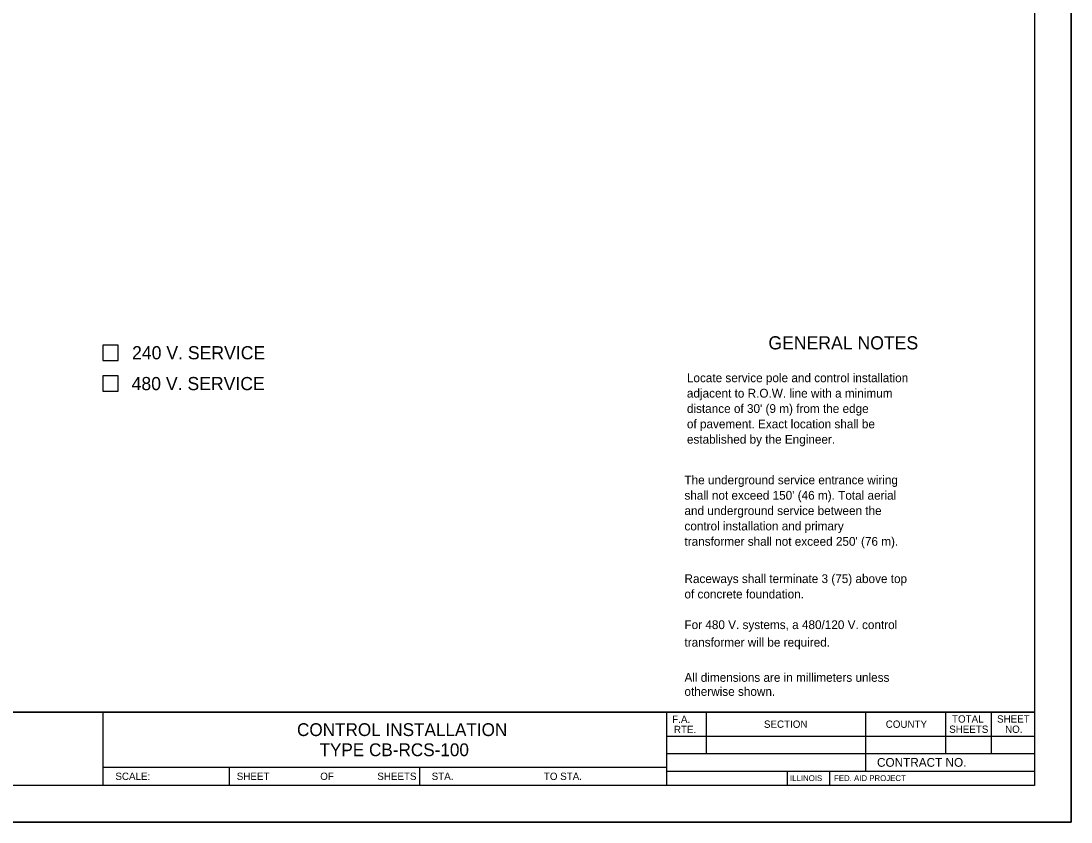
# Model space of a CAD drawing. Extents: x 2400434 to 2401114, y 421345 to 421785.
# Drawn here: x 2400826.6 to 2401113.5, y 421345.4 to 421564.4 of the extents above; entities that cross this region are included whole.
import ezdxf

# ---------------------------------------------------------------- set-up
doc = ezdxf.new("R2010")
doc.units = 0
for name, color, linetype in [('Design_EX_Roadway Notes', 7, 'Continuous'), ('Level 48', 7, 'Continuous'), ('Sheets_50 Reference Boundary', 7, 'Continuous'), ('Sheets_General Details', 7, 'Continuous'), ('Sheets_Printer Plotting Border', 7, 'Continuous')]:
    doc.layers.add(name, color=color, linetype=linetype)

msp = doc.modelspace()

# ---------------------------------------------------------------- linework, layer by layer
at = {"layer": 'Design_EX_Roadway Notes'}
for p, q in [((2400853.14, 421475.78), (2400848.95, 421475.78)), ((2400848.95, 421475.78), (2400848.95, 421471.59)), ((2400853.14, 421471.59), (2400853.14, 421475.78)), ((2400848.95, 421471.59), (2400853.14, 421471.59)), ((2400853.14, 421467.4), (2400848.95, 421467.4)), ((2400848.95, 421467.4), (2400848.95, 421463.22)), ((2400853.14, 421463.22), (2400853.14, 421467.4)), ((2400848.95, 421463.22), (2400853.14, 421463.22))]:
    msp.add_line(p, q, dxfattribs=at)
at = {"layer": 'Level 48'}
msp.add_lwpolyline([(2400433.54, 421785.45), (2401113.54, 421785.45), (2401113.54, 421345.45), (2400433.54, 421345.45)], close=True, dxfattribs=at)
at = {"layer": 'Sheets_50 Reference Boundary'}
msp.add_lwpolyline([(2400473.54, 421775.45), (2401103.54, 421775.45), (2401103.54, 421375.45), (2400473.54, 421375.45)], close=True, dxfattribs=at)
at = {"layer": 'Sheets_General Details'}
for p, q in [((2401113.54, 421345.45), (2401113.54, 421785.45)), ((2400473.54, 421375.45), (2401103.54, 421375.45)), ((2400849.02, 421375.45), (2400849.02, 421355.45)), ((2401003.02, 421375.45), (2401003.02, 421355.45)), ((2401013.82, 421375.45), (2401013.82, 421364.15)), ((2401057.42, 421375.45), (2401057.42, 421359.35)), ((2401079.27, 421375.45), (2401079.27, 421364.15)), ((2401091.68, 421375.45), (2401091.68, 421364.15)), ((2401103.54, 421375.45), (2401103.54, 421375.45)), ((2401003.02, 421368.95), (2401103.54, 421368.95)), ((2401003.02, 421364.15), (2401103.54, 421364.15)), ((2400849.02, 421360.45), (2401003.02, 421360.45)), ((2400883.54, 421360.45), (2400883.54, 421355.45)), ((2400935.54, 421360.45), (2400935.54, 421355.45)), ((2401003.02, 421359.35), (2401103.54, 421359.35)), ((2401035.97, 421359.35), (2401035.97, 421355.45)), ((2401047.57, 421359.35), (2401047.57, 421355.45)), ((2401113.54, 421345.45), (2400433.54, 421345.45))]:
    msp.add_line(p, q, dxfattribs=at)
msp.add_lwpolyline([(2400473.54, 421775.45), (2401103.54, 421775.45), (2401103.54, 421355.45), (2400473.54, 421355.45)], close=True, dxfattribs=at)
at = {"layer": 'Sheets_Printer Plotting Border'}
msp.add_lwpolyline([(2400433.54, 421345.45), (2401113.54, 421345.45), (2401113.54, 421785.45), (2400433.54, 421785.45)], close=True, dxfattribs=at)

# ---------------------------------------------------------------- texts
at = {"layer": 'Design_EX_Roadway Notes'}
for s, p in [('240 V. SERVICE', (2400856.96, 421471.94)), ('480 V. SERVICE', (2400856.84, 421463.51))]:
    msp.add_text(s, height=3.6, dxfattribs=at).set_placement(p)
at = {"layer": 'Sheets_General Details'}
for s, height, p in [('GENERAL NOTES', 3.6, (2401030.85, 421474.65)), ('Locate service pole and control installation', 2.4, (2401008.58, 421465.68)), ('adjacent to R.O.W. line with a minimum', 2.4, (2401008.58, 421461.48)), ("distance of 30' (9 m) from the edge", 2.4, (2401008.58, 421457.28)), ('of pavement. Exact location shall be', 2.4, (2401008.58, 421453.08)), ('established by the Engineer.', 2.4, (2401008.58, 421448.88)), ('The underground service entrance wiring', 2.4, (2401007.91, 421437.77)), ("shall not exceed 150' (46 m). Total aerial", 2.4, (2401007.91, 421433.57)), ('and underground service between the', 2.4, (2401007.91, 421429.37)), ('control installation and primary', 2.4, (2401007.91, 421425.17)), ("transformer shall not exceed 250' (76 m).", 2.4, (2401007.91, 421420.97)), ('Raceways shall terminate 3 (75) above top', 2.4, (2401007.91, 421410.77)), ('of concrete foundation.', 2.4, (2401007.91, 421406.57)), ('For 480 V. systems, a 480/120 V. control', 2.4, (2401007.91, 421398.19)), ('transformer will be required.', 2.4, (2401007.91, 421393.39)), ('All dimensions are in millimeters unless', 2.4, (2401007.91, 421383.78)), ('otherwise shown.', 2.4, (2401007.91, 421379.94)), ('F.A.  ', 2, (2401004.57, 421372.55)), ('TOTAL', 2, (2401081.03, 421372.62)), ('SHEET', 2, (2401093.33, 421372.62)), ('CONTROL INSTALLATION', 3.5, (2400902.03, 421368.95)), ('RTE.', 2, (2401005.03, 421369.75)), ('SECTION', 2, (2401029.63, 421371.2)), ('COUNTY', 2, (2401062.91, 421371.2)), ('SHEETS', 2, (2401080.25, 421369.82)), ('NO.', 2, (2401095.53, 421369.82)), ('TYPE CB-RCS-100', 3.5, (2400908.18, 421363.45)), ('CONTRACT NO.      ', 2.4, (2401060.53, 421360.55)), ('SCALE:          ', 2, (2400852.41, 421356.95)), ('SHEET', 2, (2400885.58, 421356.95)), ('OF', 2, (2400908.39, 421356.95)), ('SHEETS', 2, (2400923.98, 421356.95)), ('STA.', 2, (2400938.84, 421356.95)), ('TO STA.', 2, (2400969.5, 421356.95)), ('ILLINOIS', 1.6, (2401036.75, 421356.64)), ('FED. AID PROJECT', 1.6, (2401048.78, 421356.64))]:
    msp.add_text(s, height=height, dxfattribs=at).set_placement(p)

doc.saveas('drawing.dxf')
